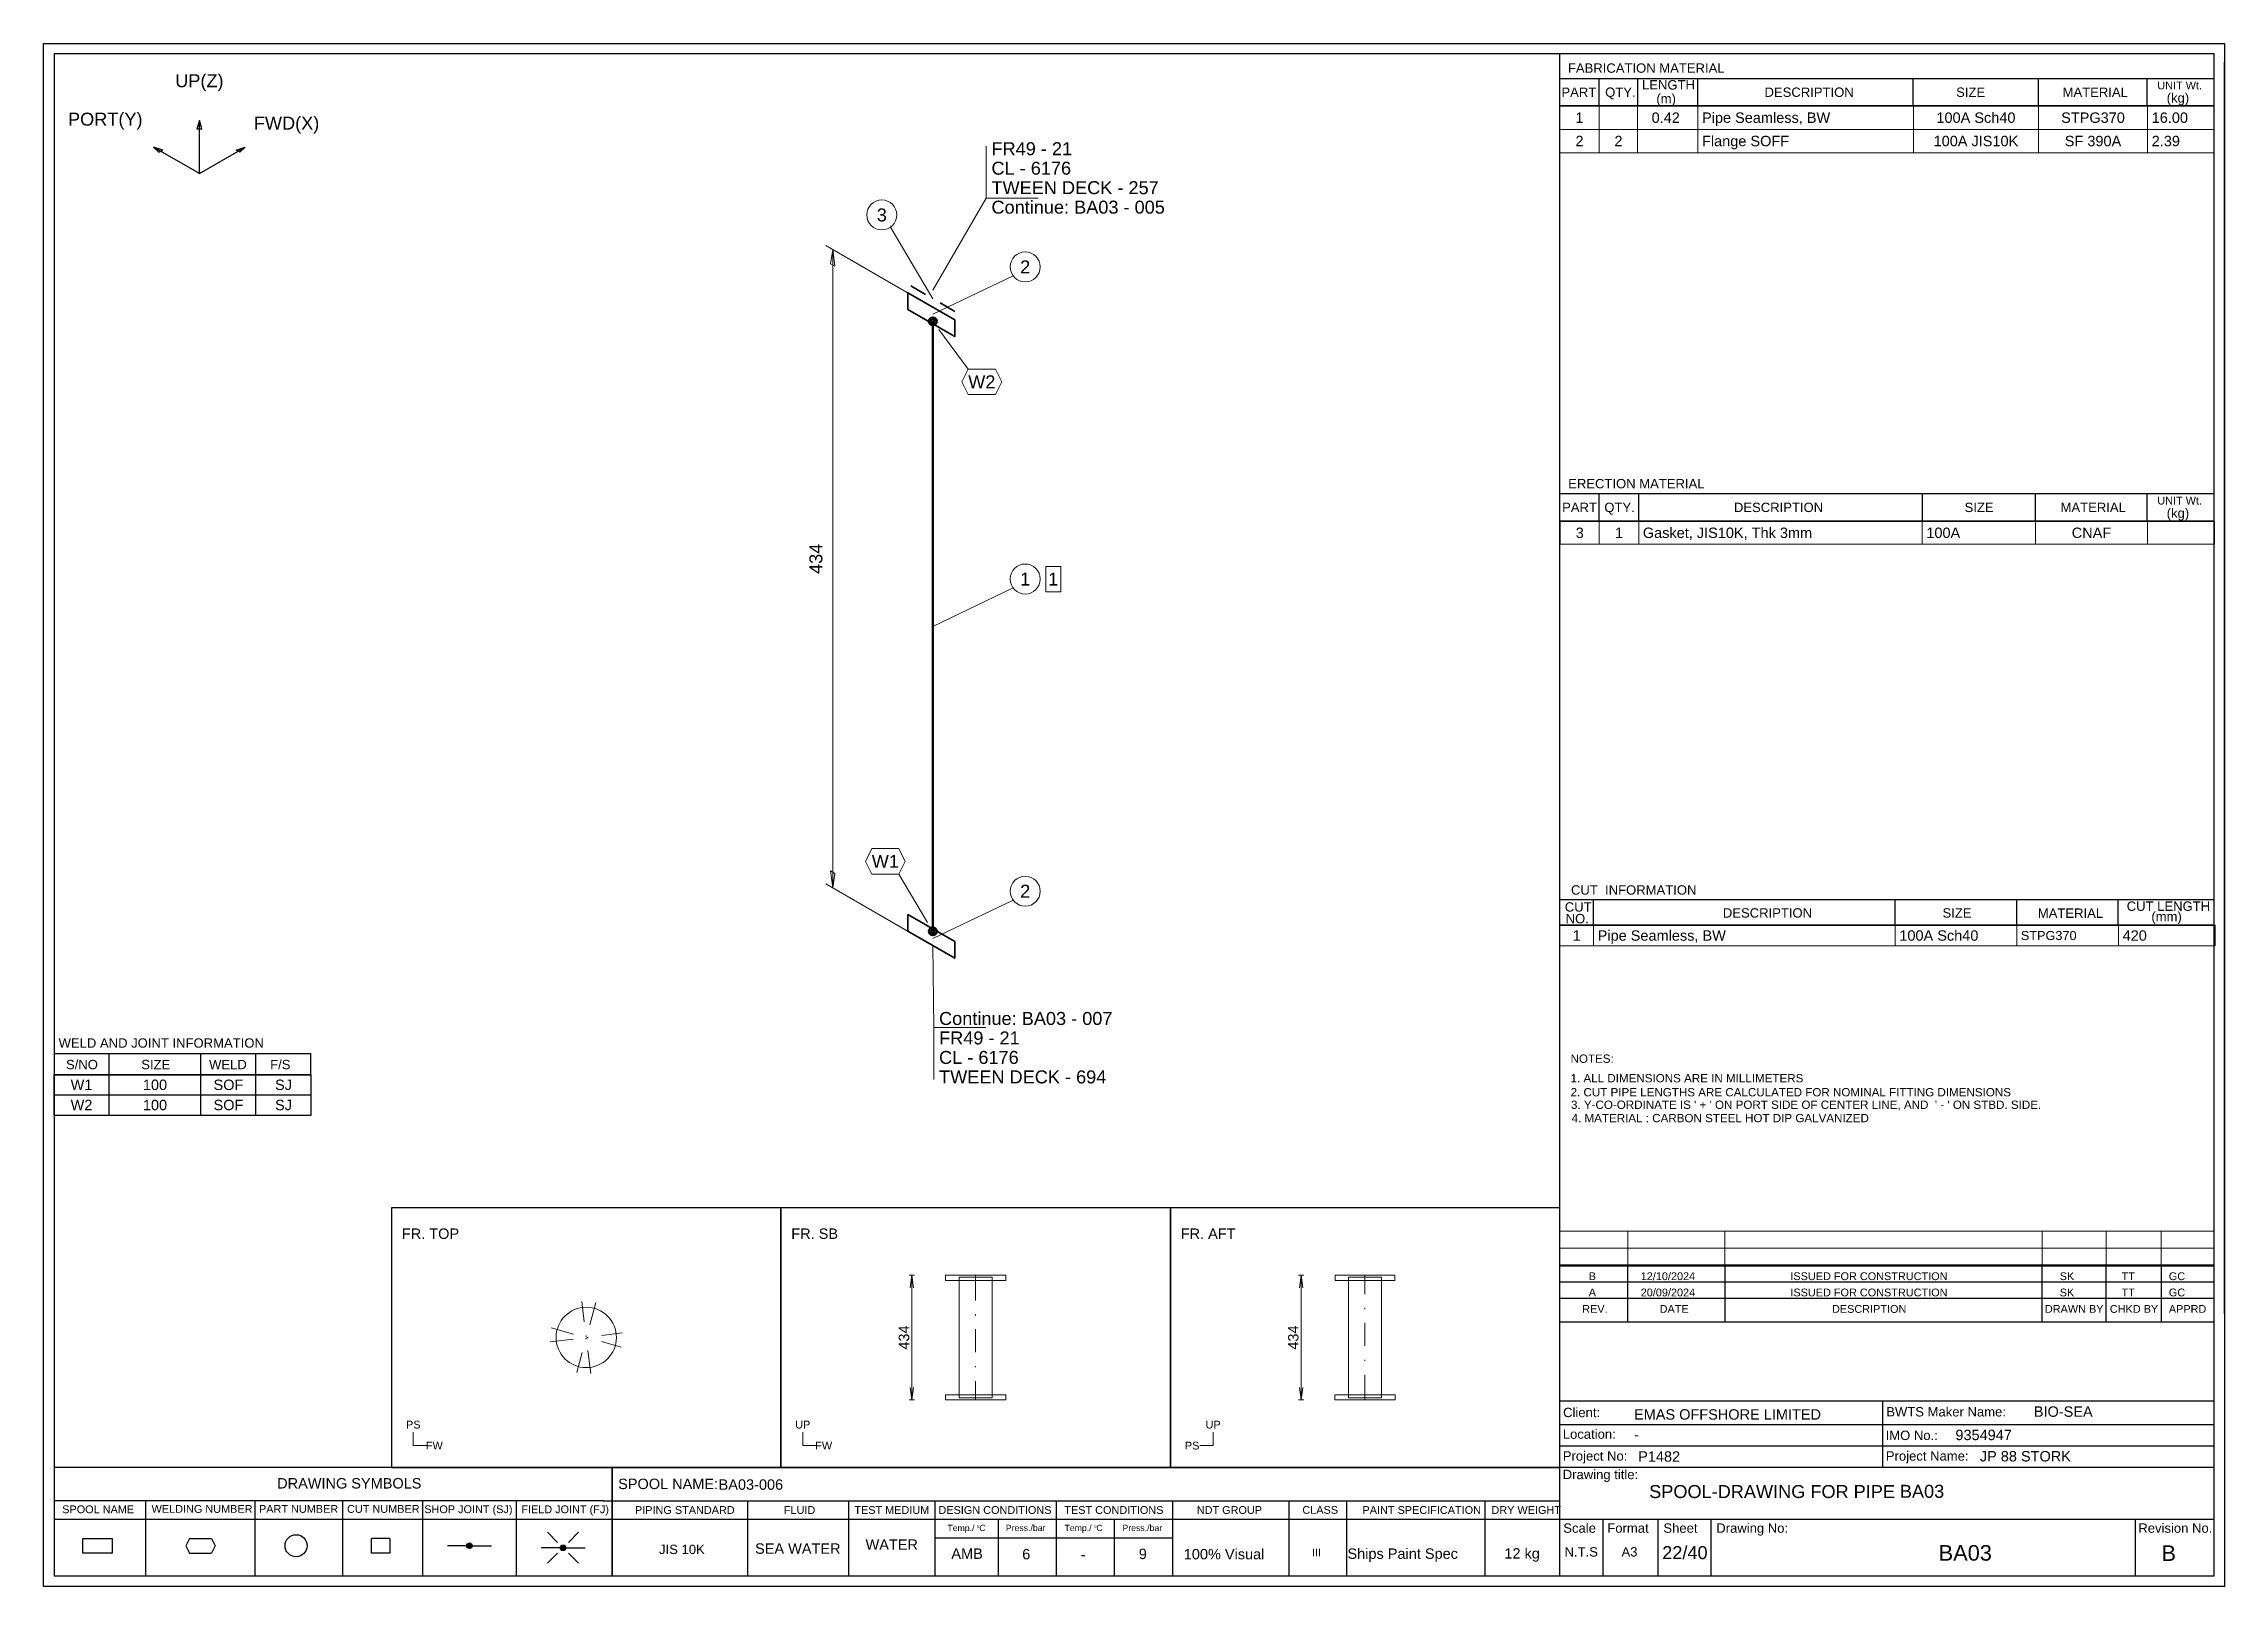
# Model space of a CAD drawing. Header units: millimetres. Extents: x 0 to 420, y 0 to 297.
import ezdxf
from ezdxf.enums import TextEntityAlignment as Align

# ---------------------------------------------------------------- set-up
doc = ezdxf.new("R2010")
doc.units = ezdxf.units.MM
doc.linetypes.add('DOTTED_DASHED5', pattern=[10, 4.444444, -2.666667, 0.222222, -2.666667])
for name, color, linetype in [('FramesFromTables', 40, 'Continuous'), ('I_Coordinates', 11, 'Continuous'), ('I_CutNumbers', 10, 'Continuous'), ('I_Dimensions', 4, 'Continuous'), ('I_OtherComponents', 2, 'Continuous'), ('I_PartNumbers', 9, 'Continuous'), ('I_Pipes', 1, 'Continuous'), ('I_Tags', 8, 'Continuous'), ('SymbolsOnDrawingSheet', 1, 'Continuous'), ('TextFromTables', 2, 'Continuous'), ('TextFromTextBoxes', 2, 'Continuous')]:
    doc.layers.add(name, color=color, linetype=linetype)
doc.styles.add('Cadmatic Default Text', font='arial.ttf')

# ---------------------------------------------------------------- blocks, each defined once
blk = doc.blocks.new('BA01728716186_BOM_4')
at = {"layer": 'FramesFromTables', "linetype": 'ByBlock', "lineweight": 18}
for p, q in [((292, 285), (418, 285)), ((292, 276), (292, 285)), ((292, 276), (292, 285)), ((299.6, 276), (299.6, 285)), ((299.6, 276), (299.6, 285)), ((307, 276), (307, 285)), ((307, 276), (307, 285)), ((318.6, 276), (318.6, 285)), ((318.6, 276), (318.6, 285)), ((360.1, 276), (360.1, 285)), ((360.1, 276), (360.1, 285)), ((384.2, 276), (384.2, 285)), ((384.2, 276), (384.2, 285)), ((405.2, 276), (405.2, 285)), ((405.2, 276), (405.2, 285)), ((418, 276), (418, 285)), ((292, 280.5), (418, 280.5)), ((292, 205), (418.1, 205)), ((292, 200.67), (292, 205)), ((292.1, 200.67), (292.1, 205)), ((299.6, 200.67), (299.6, 205)), ((299.6, 200.67), (299.6, 205)), ((307.2, 200.67), (307.2, 205)), ((307.2, 200.67), (307.2, 205)), ((361.8, 200.67), (361.8, 205)), ((361.8, 200.67), (361.8, 205)), ((383.6, 200.67), (383.6, 205)), ((383.6, 200.67), (383.6, 205)), ((405.2, 200.67), (405.2, 205)), ((405.2, 200.67), (405.2, 205)), ((418, 200.67), (418, 205)), ((292, 127.3), (418.2, 127.3)), ((292, 123.3), (292, 127.3)), ((292, 123.3), (292, 127.3)), ((298.5, 123.3), (298.5, 127.3)), ((298.5, 123.3), (298.5, 127.3)), ((356.6, 123.3), (356.6, 127.3)), ((356.6, 123.3), (356.6, 127.3)), ((380, 123.3), (380, 127.3)), ((380, 123.3), (380, 127.3)), ((399.6, 123.3), (399.6, 127.3)), ((399.6, 123.3), (399.6, 127.3)), ((418, 123.3), (418, 127.3)), ((292, 68.4), (418, 68.4)), ((292, 58.6), (292, 68.4)), ((292, 58.6), (292, 68.4)), ((305.1, 58.6), (305.1, 68.4)), ((305.1, 58.6), (305.1, 68.4)), ((323.8, 58.6), (323.8, 68.4)), ((323.8, 58.6), (323.8, 68.4)), ((384.9, 58.6), (384.9, 68.4)), ((384.9, 58.6), (384.9, 68.4)), ((397.2, 58.6), (397.2, 68.4)), ((397.2, 58.6), (397.2, 68.4)), ((407.8, 58.6), (407.8, 68.4)), ((407.8, 58.6), (407.8, 68.4)), ((418, 58.6), (418, 68.4)), ((292, 65.13), (418, 65.13)), ((292, 61.87), (418, 61.87))]:
    blk.add_line(p, q, dxfattribs=at)
at = {"layer": 'FramesFromTables', "linetype": 'ByBlock', "lineweight": -3}
for p, q in [((2, 98.5), (51.5, 98.5)), ((2, 90.73), (2, 98.5)), ((2, 90.73), (2, 98.5)), ((12.6, 90.73), (12.6, 98.5)), ((12.6, 90.73), (12.6, 98.5)), ((30.3, 90.73), (30.3, 98.5)), ((30.3, 90.73), (30.3, 98.5)), ((40.9, 90.73), (40.9, 98.5)), ((40.9, 90.73), (40.9, 98.5)), ((51.5, 90.73), (51.5, 98.5)), ((2, 94.62), (51.5, 94.62))]:
    blk.add_line(p, q, dxfattribs=at)
at = {"layer": 'FramesFromTables', "linetype": 'ByBlock', "lineweight": 18, "flags": 128}
for points in [[(292, 276), (418, 276), (418, 285)], [(292, 200.67), (418.1, 200.67), (418.1, 205)], [(292, 123.3), (418.2, 123.3), (418.2, 127.3)], [(292, 58.6), (418, 58.6), (418, 68.4)]]:
    blk.add_lwpolyline(points, dxfattribs=at)
at = {"layer": 'FramesFromTables', "linetype": 'ByBlock', "lineweight": -3, "flags": 128}
blk.add_lwpolyline([(2, 90.73), (51.5, 90.73), (51.5, 98.5)], dxfattribs=at)
at = {"layer": 'TextFromTables', "linetype": 'ByBlock', "lineweight": 13, "style": 'Cadmatic Default Text'}
for s, p in [('1', (295.8, 282.75)), ('2', (295.8, 278.25))]:
    blk.add_text(s, height=2, dxfattribs=at).set_placement(p, align=Align.MIDDLE_CENTER)
at = {"layer": 'TextFromTables', "linetype": 'ByBlock', "lineweight": 25, "style": 'Cadmatic Default Text'}
for s, p in [('0.42 ', (312.8, 282.75)), ('100A Sch40', (372.15, 282.75)), ('STPG370', (394.7, 282.75)), ('2', (303.3, 278.25)), ('100A JIS10K', (372.15, 278.25)), ('SF 390A', (394.7, 278.25)), ('3', (295.85, 202.83)), ('1', (303.4, 202.83)), ('CNAF', (394.4, 202.83)), ('1', (295.25, 125.3)), ('W1', (7.3, 96.56)), ('100', (21.45, 96.56)), ('SOF', (35.6, 96.56)), ('SJ', (46.2, 96.56)), ('W2', (7.3, 92.67)), ('100', (21.45, 92.67)), ('SOF', (35.6, 92.67)), ('SJ', (46.2, 92.67))]:
    blk.add_text(s, height=2, dxfattribs=at).set_placement(p, align=Align.MIDDLE_CENTER)
for s, height, p in [('Pipe Seamless, BW ', 2, (319.4, 282.75)), ('16.00', 2, (406, 282.75)), ('Flange SOFF ', 2, (319.4, 278.25)), ('2.39', 2, (406, 278.25)), ('Gasket, JIS10K, Thk 3mm ', 2, (308, 202.83)), ('100A', 2, (362.6, 202.83)), ('Pipe Seamless, BW', 2, (299.3, 125.3)), ('100A Sch40', 2, (357.4, 125.3)), ('STPG370', 1.75, (380.8, 125.3)), ('420', 2, (400.4, 125.3))]:
    blk.add_text(s, height=height, dxfattribs=at).set_placement(p, align=Align.MIDDLE_LEFT)
at = {"layer": 'TextFromTextBoxes', "linetype": 'ByBlock', "lineweight": -3, "style": 'Cadmatic Default Text'}
for s, p in [('EMAS OFFSHORE LIMITED', (306.3, 33.1)), ('BIO-SEA', (383.3, 33.65)), ('9354947', (368.2, 29.15)), ('-', (306.3, 29.2)), ('P1482', (307.1, 25)), ('JP 88 STORK', (372.9, 25.05)), ('BA03-006', (130, 19.6))]:
    blk.add_text(s, height=2, dxfattribs=at).set_placement(p, align=Align.MIDDLE_LEFT)
at = {"layer": 'TextFromTextBoxes', "linetype": 'ByBlock', "lineweight": 25, "style": 'Cadmatic Default Text'}
blk.add_text('BA03', height=2.5, dxfattribs=at).set_placement((357.5, 18.3), align=Align.MIDDLE_LEFT)
at = {"layer": 'TextFromTextBoxes', "linetype": 'ByBlock', "lineweight": -3, "style": 'Cadmatic Default Text'}
for s, height, p in [('WATER', 2, (163.35, 8.05)), ('SEA WATER', 2, (145.25, 7.28)), ('AMB', 2, (177.85, 6.3)), ('6', 2, (189.25, 6.2)), ('-', 2, (200.2, 6.15)), ('9', 2, (211.7, 6.25)), ('100% Visual', 2, (227.35, 6.2)), ('Ships Paint Spec', 2, (261.75, 6.3)), ('12 kg', 2, (284.75, 6.35)), ('22/40', 2.5, (316.1, 6.5))]:
    blk.add_text(s, height=height, dxfattribs=at).set_placement(p, align=Align.MIDDLE_CENTER)
at = {"layer": 'TextFromTextBoxes', "linetype": 'ByBlock', "lineweight": 25, "style": 'Cadmatic Default Text'}
blk.add_text('BA03', height=3, dxfattribs=at).set_placement((370.1, 6.45), align=Align.MIDDLE_CENTER)
blk = doc.blocks.new('SEDS_SPOOL_FORMAT_Gol_2')
at = {"layer": 'SymbolsOnDrawingSheet', "linetype": 'ByBlock', "lineweight": -3, "flags": 128}
for points in [[(0, 297), (420, 297), (420, 0), (0, 0), (0, 297)], [(418.01, 295.01), (2, 295.01)], [(2, 295.01), (2, 2)], [(292.02, 50.91), (292.02, 295.01)], [(418.01, 2), (418.01, 295.01)], [(292.02, 290.3), (418.01, 290.3)], [(299.59, 285.01), (299.59, 290.3)], [(307.02, 285.01), (307.02, 290.3)], [(318.61, 285.01), (318.61, 290.3)], [(360.08, 285.01), (360.08, 290.3)], [(384.18, 285.01), (384.18, 290.3)], [(405.15, 285.01), (405.15, 290.3)], [(405.15, 285.01), (405.15, 290.3)], [(420, 52.53), (420, 293.46)], [(420, 52.53), (420, 293.46)], [(292.02, 284.66), (292.02, 288.77)], [(292, 285), (418, 285)], [(292, 253.5), (292, 285)], [(292, 253.5), (292, 285)], [(292.02, 285.01), (418.01, 285.01)], [(418.01, 285.01), (292.02, 285.01)], [(418, 253.5), (418, 285)], [(292.02, 210.38), (418.01, 210.38)], [(299.57, 205.08), (299.57, 210.38)], [(307.21, 205.08), (307.21, 210.38)], [(361.83, 205.03), (361.83, 210.38)], [(383.61, 205.08), (383.61, 210.38)], [(405.15, 205.17), (405.15, 210.38)], [(292.02, 205.08), (292.02, 209.18)], [(292.02, 205.08), (418.01, 205.08)], [(292.02, 186.7), (292.02, 205.08)], [(292.02, 186.7), (292.02, 205.08)], [(418.01, 205.08), (292.02, 205.08)], [(418, 166), (418, 205)], [(292.02, 132.23), (418.01, 132.23)], [(292.02, 127.3), (292.02, 131.41)], [(298.48, 127.3), (298.48, 132.23)], [(356.6, 127.3), (356.6, 132.23)], [(380.01, 127.3), (380.01, 132.23)], [(399.56, 127.3), (399.56, 132.23)], [(292.02, 127.3), (418.01, 127.3)], [(418.01, 127.3), (292.02, 127.3)], [(418, 111.3), (418, 127.3)], [(2, 102.57), (51.49, 102.57)], [(12.6, 98.45), (12.6, 102.57)], [(30.28, 98.45), (30.28, 102.57)], [(40.88, 98.45), (40.88, 102.57)], [(51.49, 98.45), (51.49, 102.57)], [(2, 98.5), (51.5, 98.5)], [(2, 98.5), (51.5, 98.5)], [(51.49, 98.47), (2, 98.47)], [(2, 98.45), (51.49, 98.45)], [(418, 55.4), (418, 68.5)], [(292.02, 52.57), (292.02, 66.5)], [(292.02, 52.57), (292.02, 66.5)], [(292.02, 61.73), (418.01, 61.73)], [(305.1, 50.91), (305.1, 61.73)], [(323.84, 50.91), (323.84, 61.73)], [(384.91, 50.91), (384.91, 61.73)], [(397.21, 50.91), (397.21, 61.73)], [(407.86, 50.91), (407.86, 61.73)], [(292.02, 58.6), (418.01, 58.6)], [(292.02, 55.47), (418.01, 55.47)], [(292.02, 50.91), (418.01, 50.91)], [(292.02, 2), (292.02, 50.91)], [(292.02, 35.73), (418.01, 35.73)], [(354.24, 22.93), (354.24, 35.73)], [(292.02, 31.13), (418.01, 31.13)], [(292.02, 27.03), (418.01, 27.03)], [(2, 22.93), (107.74, 22.93)], [(107.74, 22.93), (292.02, 22.93)], [(109.52, 22.93), (109.52, 2)], [(109.52, 2), (109.52, 22.93)], [(292.02, 22.93), (418.01, 22.93)], [(107.74, 16.45), (2, 16.45)], [(2, 12.91), (292.02, 12.91)], [(19.62, 16.45), (19.62, 2)], [(40.69, 16.45), (40.69, 2)], [(57.56, 16.45), (57.56, 2)], [(72.95, 16.45), (72.95, 2)], [(91.02, 16.45), (91.02, 2)], [(107.74, 16.45), (292.02, 16.45)], [(135.58, 16.45), (135.58, 2)], [(155.03, 16.45), (155.03, 2)], [(171.67, 16.45), (171.67, 2)], [(183.82, 12.91), (183.82, 2)], [(195.02, 16.45), (195.02, 2)], [(206.21, 12.91), (206.21, 2)], [(217.4, 16.45), (217.4, 2)], [(239.85, 16.45), (239.85, 2)], [(250.91, 16.34), (250.91, 2)], [(277.59, 16.45), (277.59, 2)], [(292.02, 12.91), (418.01, 12.91)], [(300.39, 2), (300.39, 12.91)], [(310.96, 2), (310.96, 12.91)], [(321.13, 2), (321.13, 12.91)], [(402.9, 2), (402.9, 12.91)], [(13.2, 6.41), (7.55, 6.41), (7.55, 9.23), (13.2, 9.23)], [(13.2, 9.23), (13.2, 6.41)], [(28.12, 9.23), (27.42, 7.82)], [(28.12, 9.23), (32.36, 9.23)], [(32.36, 9.23), (33.07, 7.82)], [(66.68, 9.23), (66.68, 6.41), (63.15, 6.41), (63.15, 9.23)], [(66.68, 9.23), (63.15, 9.23)], [(99, 8.47), (97.06, 10.41)], [(101.09, 8.47), (103.03, 10.41)], [(171.67, 9.37), (217.4, 9.37)], [(171.67, 9.37), (217.4, 9.37)], [(27.42, 7.82), (28.12, 6.41)], [(28.12, 6.41), (32.36, 6.41)], [(33.07, 7.82), (32.36, 6.41)], [(81.48, 7.82), (77.79, 7.82)], [(81.49, 7.78), (82.04, 8.32)], [(81.51, 7.9), (81.93, 8.32)], [(81.52, 7.7), (82.14, 8.32)], [(81.55, 7.62), (82.22, 8.29)], [(81.56, 8.06), (81.76, 8.26)], [(81.57, 7.54), (82.28, 8.25)], [(81.62, 7.48), (82.34, 8.2)], [(81.68, 7.44), (82.4, 8.16)], [(81.74, 7.39), (82.45, 8.1)], [(81.8, 7.35), (82.48, 8.02)], [(81.88, 7.32), (82.5, 7.94)], [(81.98, 7.32), (82.53, 7.86)], [(82.09, 7.32), (82.52, 7.75)], [(82.24, 7.36), (82.47, 7.59)], [(82.54, 7.82), (86.24, 7.82)], [(99.51, 7.42), (95.82, 7.42)], [(99, 6.38), (97.06, 4.44)], [(99.53, 7.47), (99.99, 7.93)], [(99.53, 7.37), (100.1, 7.93)], [(99.56, 7.29), (100.2, 7.93)], [(99.58, 7.62), (99.88, 7.93)], [(99.58, 7.21), (100.27, 7.89)], [(99.61, 7.13), (100.33, 7.84)], [(99.67, 7.08), (100.39, 7.8)], [(99.73, 7.03), (100.45, 7.75)], [(99.79, 6.99), (100.49, 7.69)], [(99.85, 6.94), (100.52, 7.61)], [(99.94, 6.92), (100.54, 7.53)], [(100.04, 6.92), (100.57, 7.45)], [(100.15, 6.92), (100.54, 7.31)], [(100.38, 7.04), (100.49, 7.15)], [(100.57, 7.42), (104.27, 7.42)], [(101.09, 6.38), (103.03, 4.44)], [(2, 2), (418.01, 2)]]:
    blk.add_lwpolyline(points, dxfattribs=at)
at = {"layer": 'SymbolsOnDrawingSheet', "linetype": 'ByBlock', "lineweight": -3}
for centre, radius in [((48.63, 7.82), 2.12), ((82.01, 7.82), 0.53), ((100.04, 7.42), 0.53)]:
    blk.add_circle(centre, radius, dxfattribs=at)
at = {"layer": 'SymbolsOnDrawingSheet', "linetype": 'ByBlock', "lineweight": -3, "style": 'Cadmatic Default Text'}
for s, height, p in [('FABRICATION MATERIAL', 1.8, (293.57, 293.19)), ('LENGTH', 1.8, (307.84, 289.97)), ('PART', 1.8, (292.32, 288.55)), ('QTY.', 1.8, (300.74, 288.55)), ('DESCRIPTION', 1.8, (331.43, 288.55)), ('SIZE', 1.8, (368.34, 288.55)), ('MATERIAL', 1.8, (388.84, 288.55)), ('UNIT Wt.', 1.5, (407.08, 289.7)), (' (kg)', 1.8, (408.19, 287.46)), ('ERECTION MATERIAL', 1.8, (293.62, 213.19)), ('PART', 1.8, (292.45, 208.62)), ('QTY.', 1.8, (300.58, 208.62)), ('DESCRIPTION', 1.8, (325.54, 208.62)), ('SIZE', 1.8, (369.97, 208.62)), ('MATERIAL', 1.8, (388.45, 208.62)), ('UNIT Wt.', 1.5, (407.08, 209.77)), (' (kg)', 1.8, (408.19, 207.53)), ('CUT  INFORMATION', 1.8, (294.16, 134.97)), ('CUT ', 1.8, (292.97, 131.7)), ('DESCRIPTION', 1.8, (323.41, 130.55)), ('SIZE', 1.8, (365.72, 130.55)), ('MATERIAL', 1.8, (384.07, 130.5)), ('CUT LENGTH', 1.8, (401.19, 131.85)), ('NO.', 1.8, (293.13, 129.46)), ('(mm)', 1.8, (405.94, 129.85)), ('WELD AND JOINT INFORMATION', 1.8, (2.89, 105.5)), ('S/NO', 1.8, (4.31, 101.36)), ('SIZE', 1.8, (18.81, 101.36)), ('WELD', 1.8, (31.86, 101.36)), ('F/S', 1.8, (43.63, 101.36)), ('SPOOL-DRAWING FOR PIPE', 2.5, (309.22, 19.5))]:
    blk.add_text(s, height=height, dxfattribs=at).set_placement(p, align=Align.TOP_LEFT)
for s, height, p in [('(m)', 1.8, (310.6, 285.51)), ('Client:', 1.8, (292.64, 32.58)), ('BWTS Maker Name:', 1.8, (354.88, 32.71)), ('Location:', 1.8, (292.58, 28.41)), ('IMO No.:', 1.8, (354.76, 28.17)), ('Project No:', 1.8, (292.58, 24.2)), ('Project Name:', 1.8, (354.8, 24.2)), ('Drawing title:', 1.8, (292.57, 20.64)), ('DRAWING SYMBOLS', 2, (44.98, 18.84)), ('Temp./  C   ', 1.2, (174.06, 10.65)), ('0', 0.53, (179.71, 11.25)), ('Press./bar', 1.2, (185.31, 10.65)), ('Temp./  C   ', 1.2, (196.61, 10.65)), ('0', 0.53, (202.37, 11.25)), ('Press./bar', 1.2, (207.78, 10.65)), ('Scale', 1.8, (292.68, 10.32)), ('Format', 1.8, (301.16, 10.32)), ('Sheet', 1.8, (311.96, 10.32)), ('Drawing No:', 1.8, (322.14, 10.32)), ('Revision No.', 1.8, (403.43, 10.32)), ('N.T.S', 1.8, (292.92, 5.74)), ('A3', 1.8, (303.89, 5.74))]:
    blk.add_text(s, height=height, dxfattribs=at).set_placement(p)
for s, height, p in [('NOTES:', 1.6, (294.08, 101.59)), ('1. ALL DIMENSIONS ARE IN MILLIMETERS', 1.6, (294.08, 97.83)), ('2. CUT PIPE LENGTHS ARE CALCULATED FOR NOMINAL FITTING DIMENSIONS', 1.6, (294.08, 95.13)), ("3. Y-CO-ORDINATE IS ' + ' ON PORT SIDE OF CENTER LINE, AND  ' - ' ON STBD. SIDE.", 1.6, (294.16, 92.72)), ('4. MATERIAL : CARBON STEEL HOT DIP GALVANIZED', 1.6, (294.28, 90.15)), ('B', 1.5, (297.58, 59.71)), ('12/10/2024', 1.5, (307.59, 59.71)), ('ISSUED FOR CONSTRUCTION', 1.5, (336.41, 59.71)), ('SK', 1.5, (388.28, 59.71)), ('TT', 1.5, (400.21, 59.71)), ('GC', 1.5, (409.3, 59.71)), ('A', 1.5, (297.58, 56.58)), ('20/09/2024', 1.5, (307.59, 56.58)), ('ISSUED FOR CONSTRUCTION', 1.5, (336.41, 56.58)), ('SK', 1.5, (388.28, 56.58)), ('TT', 1.5, (400.21, 56.58)), ('GC', 1.5, (409.3, 56.58)), ('REV.', 1.5, (296.32, 53.41)), ('DATE', 1.5, (311.24, 53.41)), ('DESCRIPTION', 1.5, (344.43, 53.41)), ('DRAWN BY', 1.5, (385.43, 53.41)), ('CHKD BY', 1.5, (397.94, 53.41)), ('APPRD', 1.5, (409.3, 53.41)), ('SPOOL NAME:', 2, (110.65, 19.73)), ('SPOOL NAME', 1.5, (3.58, 14.83)), ('WELDING NUMBER', 1.5, (20.79, 14.91)), ('PART NUMBER', 1.5, (41.48, 14.91)), ('CUT NUMBER', 1.5, (58.44, 14.91)), ('SHOP JOINT (SJ)', 1.5, (73.31, 14.85)), ('FIELD JOINT (FJ)', 1.5, (92, 14.83)), ('PIPING STANDARD', 1.5, (113.89, 14.7)), ('FLUID', 1.5, (142.57, 14.7)), ('TEST MEDIUM', 1.5, (156.14, 14.7)), ('DESIGN CONDITIONS', 1.5, (172.34, 14.7)), ('TEST CONDITIONS', 1.5, (196.58, 14.7)), ('NDT GROUP', 1.5, (222.09, 14.7)), ('CLASS', 1.5, (242.43, 14.72)), ('PAINT SPECIFICATION', 1.5, (254.01, 14.7)), ('DRY WEIGHT', 1.5, (278.84, 14.7)), ('JIS 10K', 1.8, (118.53, 7.12)), ('III', 1.5, (244.26, 6.51)), ('B', 3, (407.89, 6.4))]:
    blk.add_text(s, height=height, dxfattribs=at).set_placement(p, align=Align.MIDDLE_LEFT)
blk = doc.blocks.new('BA01728716186_PRT_54_3')
at = {"layer": 'I_OtherComponents', "linetype": 'ByBlock', "lineweight": 35}
for p, q in [((117.84, 225.42), (115.01, 227.05)), ((123.49, 222.15), (120.66, 223.79))]:
    blk.add_line(p, q, dxfattribs=at)
blk = doc.blocks.new('BA01728716186_PRT_55_3')
at = {"layer": 'I_OtherComponents', "linetype": 'ByBlock', "lineweight": 35, "flags": 128}
blk.add_lwpolyline([(114.44, 222.54), (114.44, 225.75), (123.49, 220.52), (123.49, 217.31), (114.44, 222.54)], dxfattribs=at)
at = {"layer": 'I_OtherComponents', "linetype": 'ByBlock', "lineweight": 50}
for radius in [0.75, 0.375]:
    blk.add_circle((119.25, 220.25), radius, dxfattribs=at)
blk = doc.blocks.new('BA01728716186_PRT_56_3')
at = {"layer": 'I_Pipes', "linetype": 'ByBlock', "lineweight": 50}
blk.add_line((119.25, 220.25), (119.25, 102.79), dxfattribs=at)
blk = doc.blocks.new('BA01728716186_PRT_57_3')
at = {"layer": 'I_OtherComponents', "linetype": 'ByBlock', "lineweight": 35, "flags": 128}
blk.add_lwpolyline([(114.44, 106.05), (114.44, 102.84), (123.49, 97.61), (123.49, 100.83), (114.44, 106.05)], dxfattribs=at)
at = {"layer": 'I_OtherComponents', "linetype": 'ByBlock', "lineweight": 50}
for radius in [0.75, 0.375]:
    blk.add_circle((119.25, 102.79), radius, dxfattribs=at)
blk = doc.blocks.new('BA01728716186_DIM_0_3')
at = {"layer": 'I_Dimensions', "linetype": 'ByBlock', "lineweight": 0}
for p, q in [((98.68, 234.84), (116.65, 224.47)), ((99.98, 111.19), (99.98, 234.09)), ((116.65, 101.56), (98.68, 111.94))]:
    blk.add_line(p, q, dxfattribs=at)
at = {"layer": 'I_Dimensions', "linetype": 'ByBlock', "lineweight": 0, "flags": 128}
for points in [[(99.98, 234.09), (100.41, 230.84), (99.55, 231.34), (99.98, 234.09)], [(99.98, 111.19), (100.41, 113.94), (99.55, 114.44), (99.98, 111.19)]]:
    blk.add_lwpolyline(points, dxfattribs=at)
at = {"layer": 'I_Dimensions', "linetype": 'ByBlock', "lineweight": 0, "style": 'Cadmatic Default Text'}
blk.add_text('434', height=2.5, rotation=90, dxfattribs=at).set_placement((96.73, 174.52), align=Align.MIDDLE_CENTER)
blk = doc.blocks.new('BA01728716186_CRD_0_3')
at = {"layer": 'I_Coordinates', "linetype": 'ByBlock', "lineweight": 0}
blk.add_line((129.55, 243.97), (119.25, 226.24), dxfattribs=at)
at = {"layer": 'I_Coordinates', "linetype": 'ByBlock', "lineweight": 0, "flags": 128}
blk.add_lwpolyline([(129.55, 253.97), (129.55, 243.97), (139.55, 243.97)], dxfattribs=at)
at = {"layer": 'I_Coordinates', "linetype": 'ByBlock', "lineweight": 0, "style": 'Cadmatic Default Text'}
for s, p in [('FR49 - 21', (130.55, 252.22)), ('CL - 6176', (130.55, 248.47)), ('TWEEN DECK - 257', (130.55, 244.72)), ('Continue: BA03 - 005', (130.55, 240.97))]:
    blk.add_text(s, height=2.5, dxfattribs=at).set_placement(p)
blk = doc.blocks.new('BA01728716186_CRD_1_3')
at = {"layer": 'I_Coordinates', "linetype": 'ByBlock', "lineweight": 0}
blk.add_line((119.46, 84.28), (119.25, 100.06), dxfattribs=at)
at = {"layer": 'I_Coordinates', "linetype": 'ByBlock', "lineweight": 0, "flags": 128}
blk.add_lwpolyline([(119.46, 74.28), (119.46, 84.28), (129.46, 84.28)], dxfattribs=at)
at = {"layer": 'I_Coordinates', "linetype": 'ByBlock', "lineweight": 0, "style": 'Cadmatic Default Text'}
for s, p in [('Continue: BA03 - 007', (120.46, 87.28)), ('CL - 6176', (120.46, 79.78)), ('FR49 - 21', (120.46, 83.53)), ('TWEEN DECK - 694', (120.46, 76.03))]:
    blk.add_text(s, height=2.5, dxfattribs=at).set_placement(p, align=Align.TOP_LEFT)
blk = doc.blocks.new('BA01728716186_PTN_0_3')
at = {"layer": 'I_PartNumbers', "linetype": 'ByBlock', "lineweight": 0}
blk.add_line((134.71, 229.02), (119.25, 221.61), dxfattribs=at)
blk.add_circle((137.05, 230.72), 2.89, dxfattribs=at)
at = {"layer": 'I_PartNumbers', "linetype": 'ByBlock', "lineweight": 0, "style": 'Cadmatic Default Text'}
blk.add_text('2', height=2.5, dxfattribs=at).set_placement((137.05, 230.72), align=Align.MIDDLE_CENTER)
blk = doc.blocks.new('BA01728716186_PTN_1_3')
at = {"layer": 'I_PartNumbers', "linetype": 'ByBlock', "lineweight": 0}
blk.add_line((134.71, 168.93), (119.25, 161.52), dxfattribs=at)
blk.add_circle((137.05, 170.63), 2.89, dxfattribs=at)
at = {"layer": 'I_PartNumbers', "linetype": 'ByBlock', "lineweight": 0, "style": 'Cadmatic Default Text'}
blk.add_text('1', height=2.5, dxfattribs=at).set_placement((137.05, 170.63), align=Align.MIDDLE_CENTER)
blk = doc.blocks.new('BA01728716186_PTN_2_3')
at = {"layer": 'I_PartNumbers', "linetype": 'ByBlock', "lineweight": 0}
blk.add_line((111.13, 238.38), (119.25, 224.6), dxfattribs=at)
blk.add_circle((109.43, 240.72), 2.89, dxfattribs=at)
at = {"layer": 'I_PartNumbers', "linetype": 'ByBlock', "lineweight": 0, "style": 'Cadmatic Default Text'}
blk.add_text('3', height=2.5, dxfattribs=at).set_placement((109.43, 240.72), align=Align.MIDDLE_CENTER)
blk = doc.blocks.new('BA01728716186_PTN_3_3')
at = {"layer": 'I_PartNumbers', "linetype": 'ByBlock', "lineweight": 0}
blk.add_line((134.71, 108.83), (119.25, 101.42), dxfattribs=at)
blk.add_circle((137.05, 110.53), 2.89, dxfattribs=at)
at = {"layer": 'I_PartNumbers', "linetype": 'ByBlock', "lineweight": 0, "style": 'Cadmatic Default Text'}
blk.add_text('2', height=2.5, dxfattribs=at).set_placement((137.05, 110.53), align=Align.MIDDLE_CENTER)
blk = doc.blocks.new('BA01728716186_CUT_4_3')
at = {"layer": 'I_CutNumbers', "linetype": 'ByBlock', "lineweight": 0, "flags": 128}
blk.add_lwpolyline([(143.93, 168.18), (143.93, 173.07), (140.99, 173.07), (140.99, 168.18), (143.93, 168.18)], dxfattribs=at)
at = {"layer": 'I_CutNumbers', "linetype": 'ByBlock', "lineweight": 0, "style": 'Cadmatic Default Text'}
blk.add_text('1', height=2.5, dxfattribs=at).set_placement((142.46, 170.63), align=Align.MIDDLE_CENTER)
blk = doc.blocks.new('Pi_Weld_0')
at = {"layer": 'I_Tags', "linetype": 'ByBlock', "lineweight": 0, "flags": 128}
for points in [[(-2.62, 2.45), (-8.25, 10.05)], [(-2.62, 2.45), (-3.84, 0)], [(-3.84, 0), (-2.62, -2.45)], [(2.62, 2.45), (-2.62, 2.45)], [(3.84, 0), (2.62, 2.45)], [(2.62, -2.45), (3.84, 0)], [(-2.62, -2.45), (2.62, -2.45)]]:
    blk.add_lwpolyline(points, dxfattribs=at)
at = {"layer": 'I_Tags', "linetype": 'ByBlock', "lineweight": 0, "style": 'Cadmatic Default Text'}
blk.add_text('W2', height=2.5, dxfattribs=at).set_placement((0, 0), align=Align.MIDDLE_CENTER)
blk = doc.blocks.new('Pi_Weld_1')
at = {"layer": 'I_Tags', "linetype": 'ByBlock', "lineweight": 0, "flags": 128}
for points in [[(-2.62, 2.45), (-3.84, 0)], [(-3.84, 0), (-2.62, -2.45)], [(2.62, 2.45), (-2.62, 2.45)], [(3.84, 0), (2.62, 2.45)], [(2.62, -2.45), (3.84, 0)], [(-2.62, -2.45), (2.62, -2.45)], [(2.62, -2.45), (8.12, -11.77)]]:
    blk.add_lwpolyline(points, dxfattribs=at)
at = {"layer": 'I_Tags', "linetype": 'ByBlock', "lineweight": 0, "style": 'Cadmatic Default Text'}
blk.add_text('W1', height=2.5, dxfattribs=at).set_placement((0, 0), align=Align.MIDDLE_CENTER)

msp = doc.modelspace()

# ---------------------------------------------------------------- linework, layer by layer
at = {"linetype": 'ByBlock', "lineweight": 25, "flags": 128}
for points in [[(67, 22.9), (142, 22.9), (142, 72.9), (67, 72.9), (67, 22.9)], [(142, 22.9), (217, 22.9), (217, 72.9), (142, 72.9), (142, 22.9)], [(217, 22.9), (292, 22.9), (292, 72.9), (217, 72.9), (217, 22.9)]]:
    msp.add_lwpolyline(points, dxfattribs=at)
at = {"linetype": 'DOTTED_DASHED5', "lineweight": 13, "flags": 128}
for points in [[(179.5, 58.9), (179.5, 59.9)], [(179.5, 59.51), (179.5, 36.28)], [(254.48, 58.9), (254.48, 59.9)], [(254.48, 36.28), (254.48, 59.51)], [(106.34, 54.64), (102.67, 41.19)], [(105.37, 41), (103.64, 54.83)], [(97.59, 47.05), (111.42, 48.78)], [(97.78, 49.75), (111.22, 46.08)], [(179.5, 36.89), (179.5, 35.9)], [(254.48, 35.9), (254.48, 36.89)]]:
    msp.add_lwpolyline(points, dxfattribs=at)
at = {"layer": 'SymbolsOnDrawingSheet', "linetype": 'ByBlock', "lineweight": 25, "flags": 128}
for points in [[(30.5, 280.57), (30, 282.21), (29.5, 280.57), (30.5, 280.57)], [(30, 272), (30, 282.21)], [(22.93, 276.49), (21.16, 277.1), (22.22, 276.08), (22.93, 276.49)], [(30, 272), (21.16, 277.1)], [(30, 272), (38.84, 277.1)], [(37.07, 276.49), (38.84, 277.1), (37.78, 276.08), (37.07, 276.49)]]:
    msp.add_lwpolyline(points, dxfattribs=at)
at = {"layer": 'SymbolsOnDrawingSheet', "linetype": 'ByBlock', "lineweight": 13, "flags": 128}
for points in [[(167.7, 59.9), (166.7, 59.9)], [(167.2, 59.9), (166.88, 57.5), (167.2, 59.9), (167.51, 57.5), (167.2, 59.9)], [(167.2, 35.9), (167.2, 59.9)], [(242.68, 59.9), (241.68, 59.9)], [(242.18, 59.9), (241.86, 57.5), (242.18, 59.9), (242.49, 57.5), (242.18, 59.9)], [(242.18, 35.9), (242.18, 59.9)], [(167.2, 35.9), (167.51, 38.3), (167.2, 35.9), (166.88, 38.3), (167.2, 35.9)], [(242.18, 35.9), (242.49, 38.3), (242.18, 35.9), (241.86, 38.3), (242.18, 35.9)], [(167.7, 35.9), (166.7, 35.9)], [(242.68, 35.9), (241.68, 35.9)]]:
    msp.add_lwpolyline(points, dxfattribs=at)
at = {"layer": 'SymbolsOnDrawingSheet', "linetype": 'ByBlock', "lineweight": 18, "flags": 128}
for points in [[(185.31, 59.9), (185.31, 58.9), (173.7, 58.9), (173.7, 59.9), (185.31, 59.9)], [(182.66, 59.51), (182.66, 36.28), (176.34, 36.28), (176.34, 59.51), (182.66, 59.51)], [(260.23, 59.9), (259.83, 59.9), (259.07, 59.9), (257.99, 59.9), (256.67, 59.9), (255.2, 59.9), (253.69, 59.9), (252.23, 59.9), (250.92, 59.9), (249.85, 59.9), (249.1, 59.9), (248.72, 59.9), (248.72, 58.9)], [(260.24, 58.9), (260.23, 58.9), (259.83, 58.9), (259.07, 58.9), (257.99, 58.9), (256.67, 58.9), (255.2, 58.9), (253.69, 58.9), (252.23, 58.9), (250.92, 58.9), (249.85, 58.9), (249.1, 58.9), (248.72, 58.9), (248.73, 58.9), (249.13, 58.9), (249.9, 58.9), (250.98, 58.9), (252.3, 58.9), (253.76, 58.9), (255.28, 58.9), (256.74, 58.9), (258.05, 58.9), (259.11, 58.9), (259.86, 58.9), (260.24, 58.9)], [(257.64, 59.51), (257.64, 36.28), (251.32, 36.28), (251.32, 59.51), (257.64, 59.51)], [(260.24, 59.9), (260.23, 59.9)], [(260.24, 58.9), (260.24, 59.9)], [(173.7, 35.9), (173.7, 36.89), (185.31, 36.89), (185.31, 35.9), (173.7, 35.9)], [(248.87, 36.89), (248.68, 36.89), (248.68, 35.9)], [(257.41, 35.9), (258.61, 35.9), (259.53, 35.9), (260.1, 35.9), (260.29, 35.9), (260.09, 35.9), (259.5, 35.9), (258.57, 35.9), (257.36, 35.9), (255.96, 35.9), (254.46, 35.9), (252.96, 35.9), (251.56, 35.9), (250.36, 35.9), (249.44, 35.9), (248.87, 35.9), (248.68, 35.9), (248.88, 35.9), (249.47, 35.9), (250.4, 35.9), (251.6, 35.9), (253.01, 35.9), (254.51, 35.9), (256.01, 35.9), (257.41, 35.9)], [(249.44, 36.89), (248.87, 36.89)], [(250.36, 36.89), (249.44, 36.89)], [(251.56, 36.89), (250.36, 36.89)], [(252.96, 36.89), (251.56, 36.89)], [(254.46, 36.89), (252.96, 36.89)], [(255.96, 36.89), (254.46, 36.89)], [(257.36, 36.89), (255.96, 36.89)], [(258.57, 36.89), (257.36, 36.89)], [(259.5, 36.89), (258.57, 36.89)], [(260.09, 36.89), (259.5, 36.89)], [(260.29, 35.9), (260.29, 36.89), (260.09, 36.89)], [(71.2, 27.1), (71.2, 29.67)], [(146.2, 27.1), (146.2, 29.67)], [(225.24, 27.1), (225.24, 29.67)], [(71.2, 27.1), (73.77, 27.1)], [(146.2, 27.1), (148.77, 27.1)], [(225.24, 27.1), (222.66, 27.1)]]:
    msp.add_lwpolyline(points, dxfattribs=at)
at = {"layer": 'SymbolsOnDrawingSheet', "linetype": 'ByBlock', "lineweight": 18}
msp.add_circle((104.5, 47.92), 5.81, dxfattribs=at)
msp.add_circle((104.5, 47.92), 5.81, dxfattribs=at)

# ---------------------------------------------------------------- block references
at = {"layer": 'I_Coordinates', "lineweight": 0}
for name in ['BA01728716186_CRD_0_3', 'BA01728716186_CRD_1_3']:
    msp.add_blockref(name, (52, 23.3), dxfattribs=at)
at = {"layer": 'I_CutNumbers', "lineweight": 0}
msp.add_blockref('BA01728716186_CUT_4_3', (52, 23.3), dxfattribs=at)
at = {"layer": 'I_Dimensions', "lineweight": 0}
msp.add_blockref('BA01728716186_DIM_0_3', (52, 23.3), dxfattribs=at)
at = {"layer": 'I_OtherComponents', "lineweight": 35}
for name in ['BA01728716186_PRT_55_3', 'BA01728716186_PRT_54_3', 'BA01728716186_PRT_57_3']:
    msp.add_blockref(name, (52, 23.3), dxfattribs=at)
at = {"layer": 'I_PartNumbers', "lineweight": 0}
for name in ['BA01728716186_PTN_2_3', 'BA01728716186_PTN_0_3', 'BA01728716186_PTN_1_3', 'BA01728716186_PTN_3_3']:
    msp.add_blockref(name, (52, 23.3), dxfattribs=at)
at = {"layer": 'I_Pipes', "lineweight": 50}
msp.add_blockref('BA01728716186_PRT_56_3', (52, 23.3), dxfattribs=at)
at = {"layer": 'I_Tags'}
for name, p in [('Pi_Weld_0', (180.69, 231.89)), ('Pi_Weld_1', (162.11, 139.58))]:
    msp.add_blockref(name, p, dxfattribs=at)
at = {"layer": 'SymbolsOnDrawingSheet'}
msp.add_blockref('SEDS_SPOOL_FORMAT_Gol_2', (0, 0), dxfattribs=at)
at = {"layer": 'TextFromTextBoxes', "lineweight": 25}
msp.add_blockref('BA01728716186_BOM_4', (0, 0), dxfattribs=at)

# ---------------------------------------------------------------- texts
at = {"layer": 'SymbolsOnDrawingSheet', "linetype": 'ByBlock', "lineweight": 25, "style": 'Cadmatic Default Text'}
for s, p in [('UP(Z)', (30, 289.86)), ('PORT(Y)', (11.88, 282.46)), ('FWD(X)', (46.79, 281.7))]:
    msp.add_text(s, height=2.5, dxfattribs=at).set_placement(p, align=Align.MIDDLE_CENTER)
for s, p in [('FR. TOP', (69, 68.9)), ('FR. SB', (144, 68.9)), ('FR. AFT', (219, 68.9))]:
    msp.add_text(s, height=2, dxfattribs=at).set_placement(p, align=Align.TOP_LEFT)
at = {"layer": 'SymbolsOnDrawingSheet', "linetype": 'ByBlock', "lineweight": 13, "style": 'Cadmatic Default Text'}
for p in [(165.7, 47.9), (240.68, 47.9)]:
    msp.add_text('434', height=2, rotation=90, dxfattribs=at).set_placement(p, align=Align.MIDDLE_CENTER)
at = {"layer": 'SymbolsOnDrawingSheet', "linetype": 'ByBlock', "lineweight": 18, "style": 'Cadmatic Default Text'}
for s, p in [('PS', (71.2, 31.14)), ('UP', (146.2, 31.14)), ('UP', (225.24, 31.14)), ('FW', (75.24, 27.1)), ('FW', (150.24, 27.1)), ('PS', (221.2, 27.1))]:
    msp.add_text(s, height=1.5, dxfattribs=at).set_placement(p, align=Align.MIDDLE_CENTER)

doc.saveas('drawing.dxf')
